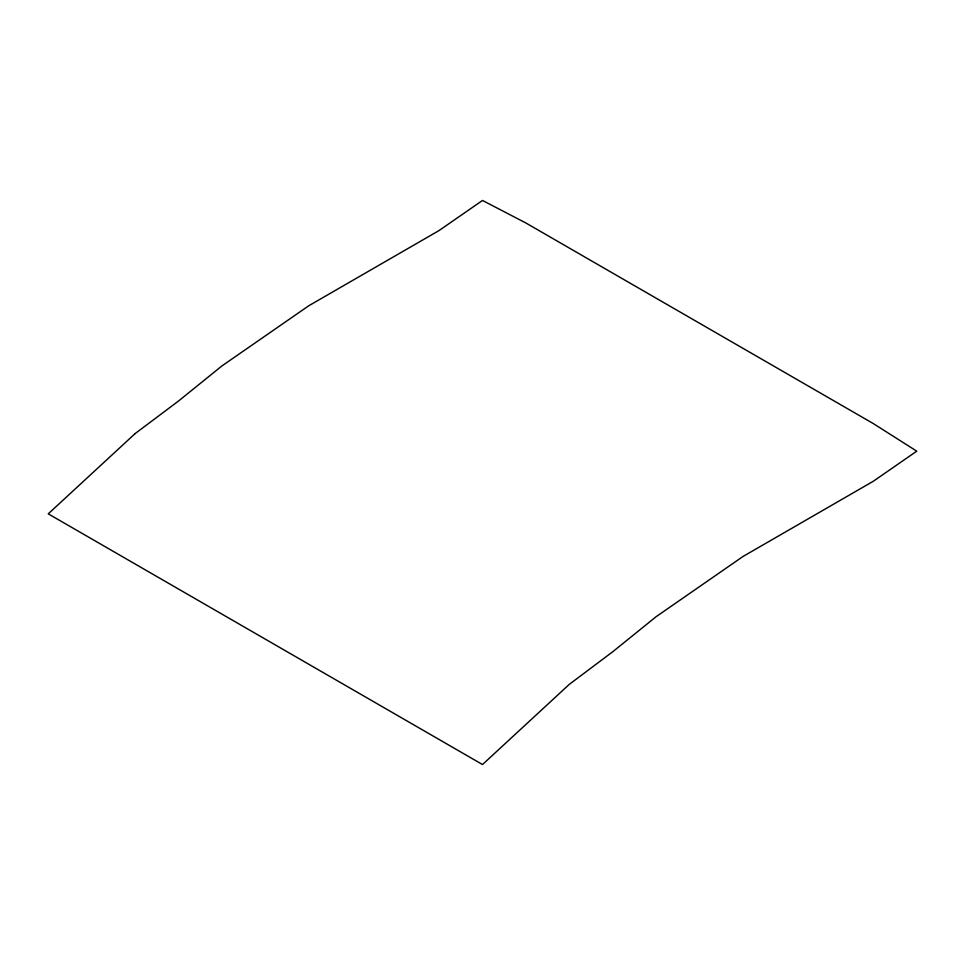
<?xml version="1.0" encoding="UTF-8"?>
<svg xmlns="http://www.w3.org/2000/svg" width="965" height="965" viewBox="0 0 965 965"><rect width="100%" height="100%" fill="white"/><g stroke="black" fill="none" stroke-linecap="round" stroke-linejoin="round"><path stroke-width="1.45" d="M135.1 433.611L48.25 513.838L482.5 764.545L569.35 684.318L612.775 651.725L656.2 616.635L743.05 556.455L873.325 481.245L916.75 451.162L873.325 423.587L525.925 223.012L482.5 200.455L439.075 230.539L308.8 305.748L221.95 365.916L178.525 401.018L135.1 433.611"/></g></svg>
